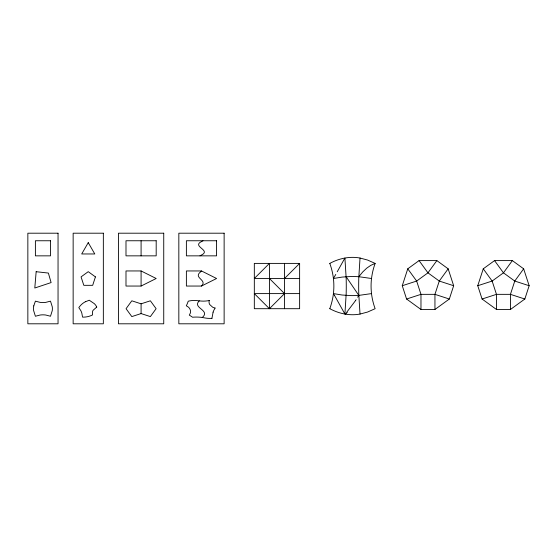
<?xml version="1.0" encoding="UTF-8"?>
<svg xmlns="http://www.w3.org/2000/svg" width="557" height="557" viewBox="0 0 557 557"><rect width="100%" height="100%" fill="white"/><g stroke="black" fill="none" stroke-linecap="round" stroke-linejoin="round"><path stroke-width="0.84" d="M329.821 263.398C338.948 258.427 349.712 256.102 360.017 258.03L358.785 277.88A39.401 5.229 90 0 0 358.785 294.221L360.017 314.064C349.712 315.993 338.948 313.675 329.821 308.696M211.945 318.339L213.101 312.157M402.265 285.727L407.759 268.815L419.066 260.599L436.855 260.599L448.162 268.815L453.656 285.727L449.339 299.025L434.947 309.476L420.974 309.476L406.582 299.025L402.265 285.727L416.65 281.055L427.957 272.839L436.855 260.599M477.753 285.727L483.253 268.815L494.56 260.599L512.343 260.599L523.657 268.815L529.15 285.727L524.833 299.025L510.442 309.476L496.461 309.476L482.077 299.025L477.753 285.727L492.144 281.055L503.451 272.839L512.343 260.599M337.229 271.774L344.915 258.03L346.155 277.88A39.401 5.229 90 0 1 346.155 294.221L344.915 314.064L334.604 295.593M335.78 274.413L333.413 278.5A63.811 63.811 0 0 1 333.413 293.602L334.43 295.301M357.678 297.229L358.819 295.391L371.519 293.602A63.811 63.811 0 0 1 371.519 278.5A69.312 69.312 0 0 1 375.133 263.405L367.564 260.049L360.017 258.03M356.132 299.694L355.832 300.153M355.638 300.46L346.719 312.268M201.481 286.047C207.845 279.941 192.847 277.936 200.534 271.927A16.787 16.787 0 0 1 201.481 270.953L216.582 278.5L201.481 286.047L186.386 286.047L186.386 270.953L201.481 270.953M448.162 268.815L439.271 281.055L434.947 294.347L434.947 309.476M523.657 268.815L514.759 281.055L510.442 294.347L510.442 309.476M329.8 263.405A69.312 69.312 0 0 1 333.441 278.5L342.144 277.08L350.882 276.502A14.301 2.256 0 0 1 354.057 276.502L358.819 276.711L362.725 271.962L366.701 268.182L370.732 265.39L375.119 263.398M199.329 300.864L195.918 300.502A25.267 25.267 0 0 0 188.224 301.205A35.272 35.272 0 0 1 186.317 305.793L188.37 307.095A6.482 6.482 0 0 1 190.014 309.267A5.842 5.842 0 0 1 190.355 310.214A5.486 5.486 0 0 1 190.334 313.097L189.331 315.144L190.738 316.007A31.986 31.986 0 0 1 192.506 317.225A45.472 45.472 0 0 1 202.275 317.455C210.985 310.131 191.664 307.924 199.329 300.864A29.277 29.277 0 0 0 209.321 300.515M284.523 278.5L299.624 263.398L299.624 308.696L254.326 308.696L254.326 263.398L299.624 263.398M299.624 293.602L254.326 293.602L269.428 308.696L284.523 293.602L269.428 278.5M96.723 307.095L93.11 310.27A5.257 5.257 0 0 0 92.539 311.732L92.532 314.942A20.491 20.491 0 0 1 83.23 317.142L82.561 317.135L81.809 313.097A14.948 14.948 0 0 0 80.856 310.722L78.802 307.575L80.326 305.702A17.358 17.358 0 0 1 85.493 301.685M141.088 286.047L156.19 278.5L141.088 270.953L125.993 270.953L125.993 286.047L141.088 286.047L141.088 270.953M85.506 301.713L89.266 300.23L94.251 303.614A10.353 10.353 0 0 1 96.744 307.088M141.088 303.816L150.376 300.801L156.113 308.696L150.376 316.592L141.088 313.577L131.807 316.592L126.063 308.696L131.807 300.801L141.088 303.816L141.088 313.577M406.582 299.025L420.974 294.347L434.947 294.347L449.339 299.025M482.077 299.025L496.461 294.347L510.442 294.347L524.833 299.025M360.017 314.064L367.564 312.052L375.119 308.696A69.312 69.312 0 0 1 371.498 293.602M299.624 278.5L254.326 278.5L269.428 263.398L269.428 308.696M358.819 276.711L371.519 278.5M202.268 317.483L204.691 317.908A26.562 26.562 0 0 0 211.945 318.312M333.413 293.602L342.144 295.022L350.882 295.6A14.301 2.256 0 0 0 354.057 295.6L358.819 295.391L346.12 276.711M529.15 285.727L514.759 281.055L503.451 272.839L494.56 260.599M453.656 285.727L439.271 281.055L427.957 272.839L419.066 260.599M483.253 268.815L492.144 281.055L496.461 294.347L496.461 309.476M407.759 268.815L416.65 281.055L420.974 294.347L420.974 309.476M284.523 263.398L284.523 308.696M141.088 240.756L141.088 255.851M333.441 293.602A69.312 69.312 0 0 1 329.8 308.689M347.206 312.442A23.345 11.432 -38.6 0 1 345.347 314.322M209.3 300.467A5.048 5.048 0 0 0 209.676 304.505L212.732 307.262A8.578 8.578 0 0 0 215.274 307.979A14.99 14.99 0 0 0 213.073 312.15M202.992 240.756A21.326 21.326 0 0 0 201.864 241.411C190.905 246.375 212.064 250.232 201.105 255.197A21.326 21.326 0 0 1 199.97 255.851M36.156 271.705L34.799 288.011L51.105 282.58L48.382 273.062L36.156 271.705M33.775 305.863L33.629 306.81A15.171 15.171 0 0 0 33.629 310.583L35.397 316.244L40.118 315.032A20.275 20.275 0 0 1 45.778 315.032L50.499 316.244L52.267 310.583A15.171 15.171 0 0 0 52.267 306.81L50.499 301.149L45.778 302.367A20.275 20.275 0 0 1 40.118 302.367L35.397 301.149L33.775 305.863M95.421 276.885L92.678 285.33L83.808 285.33L81.064 276.885L88.243 271.67L95.421 276.885M88.243 242.643L81.705 253.964L94.781 253.964L88.243 242.643M58.046 233.202L27.85 233.202L27.85 323.798L58.046 323.798L58.046 233.202M103.344 233.202L73.148 233.202L73.148 323.798L103.344 323.798L103.344 233.202M163.737 233.202L118.439 233.202L118.439 323.798L163.737 323.798L163.737 233.202M224.13 233.202L178.832 233.202L178.832 323.798L224.13 323.798L224.13 233.202M50.499 240.756L35.397 240.756L35.397 255.851L50.499 255.851L50.499 240.756M156.19 240.756L125.993 240.756L125.993 255.851L156.19 255.851L156.19 240.756M216.582 240.756L186.386 240.756L186.386 255.851L216.582 255.851L216.582 240.756"/></g></svg>
